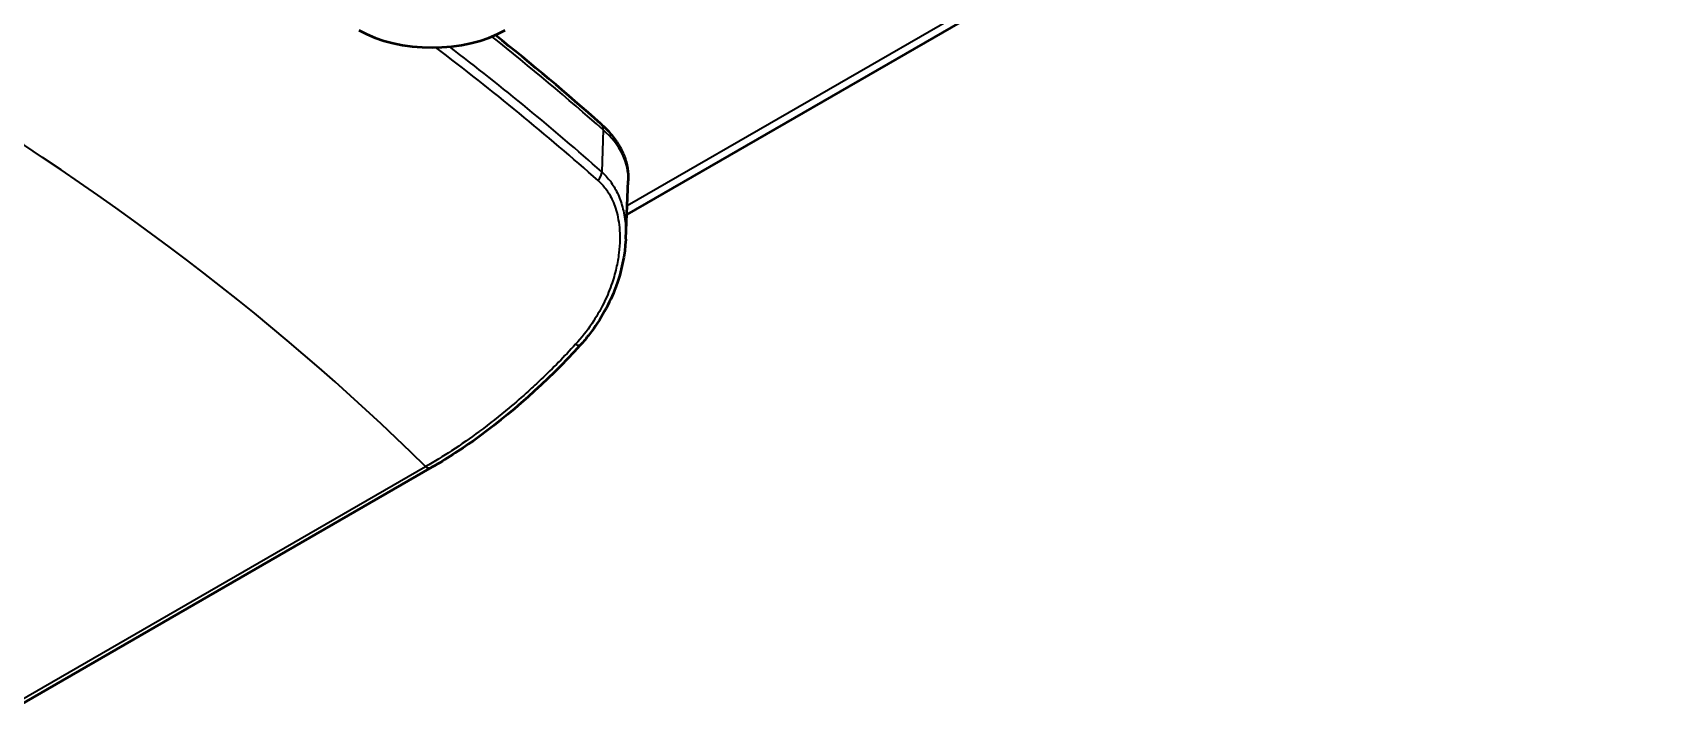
# Model space of a CAD drawing. Header units: millimetres. Extents: x 0 to 3000, y 0 to 3000.
# Drawn here: x 877 to 940, y 737.9 to 764 of the extents above; entities that cross this region are included whole.
import ezdxf

# ---------------------------------------------------------------- set-up
doc = ezdxf.new("R2010")
doc.units = ezdxf.units.MM
doc.layers.add('Visible (ANSI)', color=7, linetype='Continuous', lineweight=50)
doc.layers.add('Visible Narrow (ANSI)', color=7, linetype='Continuous', lineweight=35)

msp = doc.modelspace()

# ---------------------------------------------------------------- linework, layer by layer
at = {"layer": 'Visible (ANSI)'}
for p, q in [((954.0706, 788.1903), (899.964, 756.9519)), ((899.9238, 756.0124), (900.02, 758.2606)), ((876.413, 737.929), (892.4358, 747.1798))]:
    msp.add_line(p, q, dxfattribs=at)
msp.add_ellipse((892.4364, 765.7219), major_axis=(-4, 0), ratio=0.5773503, start_param=0.7853982, end_param=2.3561945, dxfattribs=at)
for points in [[(898.9665, 760.4607), (897.6542, 761.6248), (896.2938, 762.7705), (894.8867, 763.8965)], [(899.9231, 755.9968), (899.9231, 755.9956), (899.923, 755.9943), (899.923, 755.993)]]:
    msp.add_open_spline(points, degree=3, dxfattribs=at)
for points, knots in [([(898.9665, 760.4607), (899.1027, 760.3399), (899.2281, 760.2128), (899.4544, 759.9468), (899.5554, 759.8079), (899.73, 759.5194), (899.8037, 759.3698), (899.9205, 759.0623), (899.9637, 758.9044), (900.0169, 758.5843), (900.0269, 758.4222), (900.02, 758.2606)], [0.20845076, 0.20845076, 0.20845076, 0.20845076, 0.32877928, 0.32877928, 0.44910781, 0.44910781, 0.56943634, 0.56943634, 0.68976486, 0.68976486, 0.81009339, 0.81009339, 0.81009339, 0.81009339]), ([(899.923, 755.993), (899.8964, 755.3837), (899.7633, 754.7552), (899.3046, 753.5137), (898.9602, 752.8887), (898.4127, 752.1814), (898.2924, 752.0382), (898.1661, 751.8997)], [0, 0, 0, 0, 0.20741657, 0.20741657, 0.42865508, 0.42865508, 0.48670444, 0.48670444, 0.48670444, 0.48670444]), ([(898.1661, 751.8998), (896.8649, 750.4739), (895.4525, 749.2136), (893.5038, 747.8315), (892.9693, 747.4878), (892.4358, 747.1798)], [0, 0, 0, 0, 0.60010464, 0.60010464, 0.82444486, 0.82444486, 0.82444486, 0.82444486])]:
    msp.add_open_spline(points, degree=3, knots=knots, dxfattribs=at)
at = {"layer": 'Visible Narrow (ANSI)'}
for p, q in [((899.9788, 757.2986), (953.7777, 788.3594)), ((899.0535, 760.2298), (898.996, 758.6038)), ((876.163, 737.9538), (892.1858, 747.2046))]:
    msp.add_line(p, q, dxfattribs=at)
for centre, major_axis, ratio, start_param, end_param in [((773.3489, 707.2137), (137.5501, 0), 0.5773503, 0.5277273, 1.0430689), ((773.3489, 712.9966), (-149.9819, 0), 0.5773503, 3.7185401, 3.7691384), ((773.3489, 711.1063), (149.7526, 0), 0.5773503, 0.5769474, 0.6497611), ((773.3489, 711.3922), (149.9133, 0), 0.5773503, 0.5769474, 0.6452751), ((898.6347, 760.0867), (0.3318, 0.374), 0.6843316, 5.5912165, 6.2831853), ((894.0398, 758.3459), (5.9819, 0), 0.5773503, 6.2584901, 6.8601327), ((898.5772, 758.4607), (0.3318, 0.374), 0.6843316, 4.8002498, 5.5912345), ((892.1858, 747.6128), (0.25, -0.433), 0.5773503, 5.4977871, 6.2831859)]:
    msp.add_ellipse(centre, major_axis=major_axis, ratio=ratio, start_param=start_param, end_param=end_param, dxfattribs=at)
for points, knots in [([(898.996, 758.6038), (899.1161, 758.4973), (899.3398, 758.2549), (899.6127, 757.8028), (899.813, 757.2582), (899.921, 756.6521), (899.9322, 756.2095), (899.9231, 755.9968)], [0, 0, 0, 0, 0.1, 0.2, 0.3, 0.4, 0.48527099, 0.48527099, 0.48527099, 0.48527099]), ([(898.8612, 758.2673), (898.913, 758.2213), (898.9626, 758.1725), (899.0098, 758.1211), (899.0606, 758.0659), (899.1086, 758.0078), (899.1539, 757.9469), (899.203, 757.8808), (899.2488, 757.8114), (899.2912, 757.7391), (899.3376, 757.6599), (899.38, 757.5773), (899.4183, 757.4916), (899.4604, 757.3972), (899.4976, 757.2992), (899.53, 757.1981), (899.5657, 757.0864), (899.5954, 756.971), (899.6194, 756.8528), (899.6458, 756.722), (899.6652, 756.5878), (899.6778, 756.451), (899.6917, 756.3), (899.6973, 756.1459), (899.6951, 755.99), (899.6926, 755.8176), (899.6806, 755.6429), (899.6594, 755.4672), (899.636, 755.2722), (899.6013, 755.076), (899.5561, 754.88), (899.5058, 754.6616), (899.4423, 754.4434), (899.3663, 754.2273), (899.2807, 753.9838), (899.1792, 753.7429), (899.0626, 753.5067), (898.9312, 753.2406), (898.7805, 752.9806), (898.6114, 752.7297), (898.4242, 752.452), (898.2144, 752.1853), (897.9838, 751.9346)], [0, 0, 0, 0, 0.0358517, 0.0358517, 0.0358517, 0.0743106, 0.0743106, 0.0743106, 0.1160369, 0.1160369, 0.1160369, 0.1617007, 0.1617007, 0.1617007, 0.2119761, 0.2119761, 0.2119761, 0.2675226, 0.2675226, 0.2675226, 0.3289477, 0.3289477, 0.3289477, 0.3967647, 0.3967647, 0.3967647, 0.4717409, 0.4717409, 0.4717409, 0.5549249, 0.5549249, 0.5549249, 0.6476441, 0.6476441, 0.6476441, 0.7520757, 0.7520757, 0.7520757, 0.869757, 0.869757, 0.869757, 1, 1, 1, 1]), ([(897.9838, 751.9346), (897.5515, 751.4644), (897.1064, 751.0113), (896.6575, 750.5838), (896.4937, 750.4278), (896.3293, 750.2751), (896.1648, 750.1262), (895.9177, 749.9023), (895.6706, 749.6868), (895.4206, 749.477), (895.0485, 749.1648), (894.67, 748.8652), (894.2755, 748.5728), (894.2719, 748.5701), (894.2682, 748.5674), (894.2645, 748.5647), (893.9191, 748.3091), (893.5616, 748.0595), (893.1951, 747.8207), (892.865, 747.6056), (892.5276, 747.3992), (892.1858, 747.2046)], [0, 0, 0, 0, 0.2441979, 0.2441979, 0.2441979, 0.3333333, 0.3333333, 0.3333333, 0.467288, 0.467288, 0.467288, 0.6666667, 0.6666667, 0.6666667, 0.668527, 0.668527, 0.668527, 0.8429262, 0.8429262, 0.8429262, 1, 1, 1, 1]), ([(898.1661, 751.8997), (898.166, 751.8997), (898.163, 751.8963), (898.1558, 751.8911), (898.1417, 751.8864), (898.1172, 751.8847), (898.0708, 751.8932), (898.0174, 751.9165), (897.9839, 751.9346)], [0.42292184, 0.42292184, 0.42292184, 0.42292184, 0.42415506, 0.50000011, 0.57584515, 0.6516902, 0.80338028, 0.9999223, 0.9999223, 0.9999223, 0.9999223])]:
    msp.add_open_spline(points, degree=3, knots=knots, dxfattribs=at)

doc.saveas('drawing.dxf')
